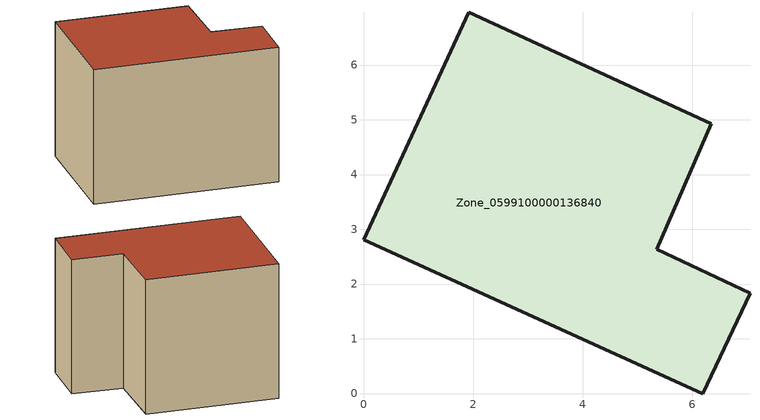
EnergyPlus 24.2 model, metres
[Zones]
Zone_0599100000136840
 floor ground (C_G): 0,2.81 1.92,6.96 6.35,4.93 5.36,2.64 7.06,1.83 6.2,0 z0
 wall outside (C_F): 7.06,1.83 5.36,2.64 6.35,4.93 1.92,6.96 0,2.81 6.2,0 7.06,1.83 z0:5.1
 roof outside (C_R): 0,2.81 6.2,0 7.06,1.83 5.36,2.64 6.35,4.93 1.92,6.96 z5.1
[BUILDING]
Pand.0599100000136840: North Axis=0; Terrain=City; Loads Convergence Tolerance Value=0.04; Temperature Convergence Tolerance Value=0.4; Solar Distribution=FullExterior; Maximum Number of Warmup Days=25; Minimum Number of Warmup Days=1
[Site:Location]
Rotterdam.The.Hague.AP_ZH_NLD Design_Conditions: Latitude=51.96; Longitude=4.45; Time Zone=1; Elevation=-4.5
[SITE:GROUNDTEMPERATURE:BUILDINGSURFACE]
18, 18, 18, 18, 18, 18, 18, 18, 18, 18, 18, 18
[MATERIAL] Thermal Absorptance=0.9; Solar Absorptance=0.7; Visible Absorptance=0.7
Name | Roughness | Thickness | Conductivity | Density | Specific Heat
G.TI.1946 | MediumSmooth | 0.15 | 1 | 540 | 1210
F.TI.1946 | Rough | 0.3 | 0.857143 | 1920 | 840
R.TI.1946 | MediumRough | 0.2 | 0.1 | 1500 | 1000
[CONSTRUCTION]
C_G: G.TI.1946
C_F: F.TI.1946
C_R: R.TI.1946
[ZONE]
Zone_0599100000136840: Type=1; Multiplier=1; Ceiling Height=Autocalculate; Volume=Autocalculate; Floor Area=autocalculate; Part of Total Floor Area=Yes
[ZONEINFILTRATION:DESIGNFLOWRATE]
Infil_Zone_0599100000136840: Zone or ZoneList or Space or SpaceList=Zone_0599100000136840; Schedule=AlwaysOn; Design Flow Rate Calculation Method=Flow/Area; Flow Rate per Floor Area=0.003; Constant Term Coefficient=1; Temperature Term Coefficient=0; Velocity Term Coefficient=0; Velocity Squared Term Coefficient=0
[HVACTEMPLATE:ZONE:IDEALLOADSAIRSYSTEM]
Zone_0599100000136840: Maximum Heating Supply Air Temperature=50; Minimum Cooling Supply Air Temperature=13; Maximum Heating Supply Air Humidity Ratio=0.0156; Minimum Cooling Supply Air Humidity Ratio=0.0077; Heating Limit=NoLimit; Cooling Limit=NoLimit; Dehumidification Control Type=ConstantSensibleHeatRatio; Cooling Sensible Heat Ratio=0.7; Dehumidification Setpoint=60; Humidification Control Type=None; Humidification Setpoint=30; Outdoor Air Method=None; Outdoor Air Flow Rate per Person=0.00944; Outdoor Air Flow Rate per Zone Floor Area=0; Outdoor Air Flow Rate per Zone=0; Demand Controlled Ventilation Type=None; Outdoor Air Economizer Type=NoEconomizer; Heat Recovery Type=None; Sensible Heat Recovery Effectiveness=0.7; Latent Heat Recovery Effectiveness=0.65
[ZONECONTROL:THERMOSTAT]
ThermostatControl_Zone_0599100000136840: Zone or ZoneList=Zone_0599100000136840; Control Type Schedule=DualSetpointControlType; Control 1=Thermostat_Zone_0599100000136840; Temperature Difference Between Cutout And Setpoint=0
[THERMOSTATSETPOINT:DUALSETPOINT]
Thermostat_Zone_0599100000136840: Heating Setpoint Temperature Schedule=HeatingSetpoint_Zone_0599100000136840; Cooling Setpoint Temperature Schedule=CoolingSetpoint_Zone_0599100000136840
[SCHEDULE:COMPACT]
HeatingSetpoint_Zone_0599100000136840: Through: 12/31, For: AllDays, Until: 24:00, 21
CoolingSetpoint_Zone_0599100000136840: Through: 12/31, For: AllDays, Until: 24:00, 24
DualSetpointControlType: Through: 12/31, For: AllDays, Until: 24:00, 4
AlwaysOn: Through: 12/31, For: AllDays, Until: 24:00, 1
